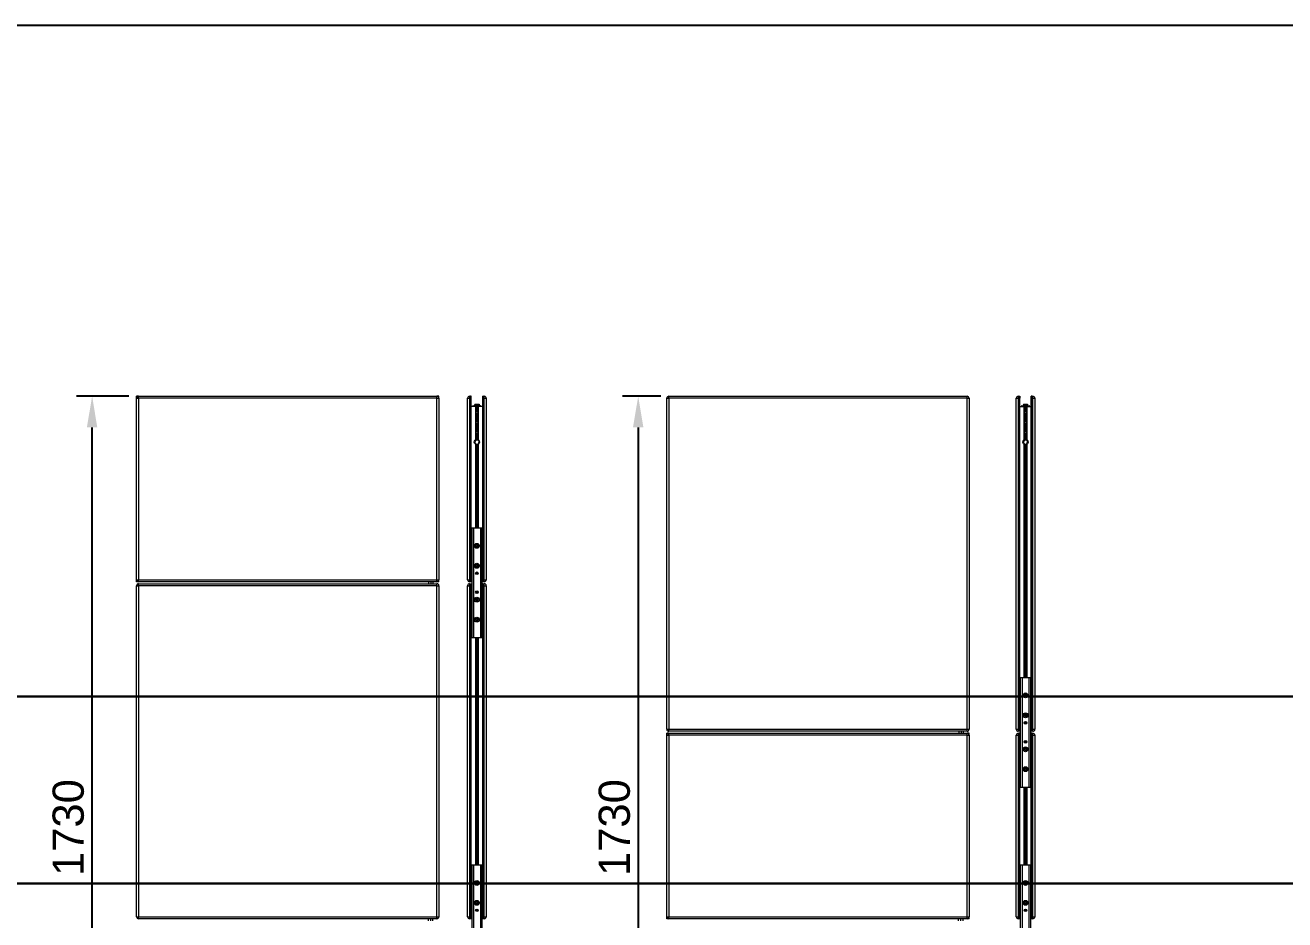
# Model space of a CAD drawing. Header units: inches. Extents: x 9936 to 27102, y -2774 to 11910.
# Drawn here: x 18814 to 21339, y 2551 to 4345 of the extents above; entities that cross this region are included whole.
import ezdxf

# ---------------------------------------------------------------- set-up
doc = ezdxf.new("R2010")
doc.units = ezdxf.units.IN
doc.header["$MEASUREMENT"] = 0
doc.linetypes.add('ACAD_ISO03W100', pattern=[30, 12, -18])
for name, color, linetype in [('COTA', 7, 'Continuous'), ('CUBIERTA', 152, 'Continuous'), ('planta', 8, 'Continuous'), ('RECTO', 20, 'Continuous')]:
    doc.layers.add(name, color=color, linetype=linetype)
doc.styles.get("Standard").update_dxf_attribs({"font": 'arial.ttf'})
doc.dimstyles.new('ISO-25', dxfattribs={"dimtxt": 2.5, "dimasz": 2.5, "dimexe": 1.25, "dimexo": 0.625, "dimtad": 1, "dimtxsty": 'Standard', "dimcen": 2.5, "dimadec": 0, "dimazin": 0, "dimtfac": 1, "dimtmove": 0, "dimatfit": 3, "dimfxl": 1, "dimarcsym": 0})

# ---------------------------------------------------------------- blocks, each defined once
blk = doc.blocks.new('*D11')
at = {"layer": 'COTA', "color": 0, "lineweight": -2, "transparency": 16777216}
for p, q in [((19021.7, 3600.9), (18916.9, 3600.9)), ((18948.2, 1933.4), (18948.2, 3538.4)), ((19126.7, 1870.9), (18916.9, 1870.9))]:
    blk.add_line(p, q, dxfattribs=at)
at = {"layer": 'COTA', "color": 0, "transparency": 16777216}
for points in [[(18937.7, 3538.4), (18958.6, 3538.4), (18948.2, 3600.9)], [(18937.7, 1933.4), (18958.6, 1933.4), (18948.2, 1870.9)]]:
    blk.add_solid(points, dxfattribs=at)
at = {"layer": 'Defpoints', "color": 0, "transparency": 16777216}
for p in [(18948.2, 3600.9), (19037.4, 3600.9), (19142.4, 1870.9)]:
    blk.add_point(p, dxfattribs=at)
at = {"layer": 'COTA', "color": 0, "transparency": 16777216, "insert": (18900.6, 2735.9), "char_height": 62.5, "attachment_point": 5, "rotation": 90}
blk.add_mtext('1730', dxfattribs=at)
blk = doc.blocks.new('*D12')
at = {"layer": 'COTA', "color": 0, "lineweight": -2, "transparency": 16777216}
for p, q in [((20088.5, 3600.9), (20011.6, 3600.9)), ((20042.9, 3538.4), (20042.9, 1933.4)), ((20189.5, 1870.9), (20011.6, 1870.9))]:
    blk.add_line(p, q, dxfattribs=at)
at = {"layer": 'COTA', "color": 0, "transparency": 16777216}
for points in [[(20032.4, 3538.4), (20053.3, 3538.4), (20042.9, 3600.9)], [(20032.4, 1933.4), (20053.3, 1933.4), (20042.9, 1870.9)]]:
    blk.add_solid(points, dxfattribs=at)
at = {"layer": 'Defpoints', "color": 0, "transparency": 16777216}
for p in [(20104.1, 3600.9), (20042.9, 1870.9), (20205.1, 1870.9)]:
    blk.add_point(p, dxfattribs=at)
at = {"layer": 'COTA', "color": 0, "transparency": 16777216, "insert": (19995.3, 2735.9), "char_height": 62.5, "attachment_point": 5, "rotation": 90}
blk.add_mtext('1730', dxfattribs=at)
blk = doc.blocks.new('02FFMA09')
at = {"color": 0, "linetype": 'ByBlock'}
for p, q in [((-4.358, 28.515), (-5.46, 28.012)), ((-3.226, 28.873), (-4.358, 28.515)), ((-2.526, 28.803), (-3.226, 28.873)), ((-1.594, 28.624), (-2.526, 28.803)), ((-0.598, 27.817), (-1.594, 28.624)), ((-5.46, 28.012), (-6.706, 27.303)), ((0.137, 26.804), (-0.598, 27.817)), ((-6.706, 27.303), (-8.006, 26.1)), ((0.578, 26.313), (0.137, 26.804)), ((-8.006, 26.1), (-8.348, 25.166)), ((0.507, 25.887), (-0.852, 26.182)), ((1.256, 25.183), (0.578, 26.313)), ((-8.348, 25.166), (-7.963, 24.238)), ((1.647, 23.614), (1.256, 25.183)), ((-7.963, 24.238), (-7.355, 23.888)), ((-7.355, 23.888), (-6.659, 24.023)), ((-6.659, 24.023), (-6.401, 22.961)), ((-6.622, 24.044), (-6.273, 24.047)), ((-6.273, 24.047), (-5.776, 23.789)), ((-5.915, 24.287), (-5.189, 24.628)), ((-5.62, 24.03), (-4.54, 24.371)), ((-5.189, 24.628), (-4.412, 24.801)), ((-4.54, 24.371), (-3.988, 24.242)), ((-4.412, 24.801), (-3.859, 24.718)), ((-3.859, 24.718), (-3.384, 24.499)), ((-3.384, 24.499), (-3.429, 24.114)), ((0.744, 24.291), (0.153, 24.646)), ((1.158, 23.581), (0.744, 24.291)), ((-6.172, 23.298), (-5.748, 23.298)), ((-5.915, 23.086), (-6.005, 23.17)), ((-5.748, 23.298), (-5.915, 23.086)), ((-5.776, 23.789), (-5.215, 22.687)), ((-2.099, 22.829), (-1.54, 23.086)), ((0.921, 23.227), (-0.202, 23.641)), ((1.774, 22.218), (1.647, 23.614)), ((-6.401, 22.961), (-6.62, 21.766)), ((-5.215, 22.687), (-4.222, 22.259)), ((-4.887, 23.002), (-4.2, 22.656)), ((-4.222, 22.259), (-3.203, 22.267)), ((-4.2, 22.656), (-3.211, 22.611)), ((-3.211, 22.611), (-2.099, 22.829)), ((-3.203, 22.267), (-2.854, 22.299)), ((-2.854, 22.299), (-2.733, 21.659)), ((-1.384, 22.104), (0.389, 22.281)), ((0.389, 22.281), (-0.616, 22.754)), ((1.276, 22.636), (0.685, 22.872)), ((1.781, 21.316), (1.774, 22.218)), ((-6.62, 21.766), (-5.863, 21.656)), ((-5.863, 21.656), (-5.58, 21.145)), ((-2.733, 21.659), (-2.145, 20.878)), ((-1.502, 21.513), (-0.852, 21.394)), ((-0.852, 21.394), (0.389, 21.513)), ((0.389, 21.513), (1.039, 21.749)), ((1.321, 20.643), (1.781, 21.316)), ((-5.58, 21.145), (-5.58, 21.087)), ((-5.58, 21.087), (-4.583, 20.015)), ((-2.145, 20.878), (-1.212, 20.769)), ((-1.212, 20.769), (-0.107, 20.778)), ((0.153, 20.389), (-0.675, 20.271)), ((-0.107, 20.778), (0.358, 20.898)), ((1.321, 20.643), (0.153, 20.389)), ((2.024, 20.067), (1.321, 20.643)), ((-4.583, 20.015), (-3.389, 20.024)), ((-3.389, 20.024), (-2.803, 19.476)), ((-1.68, 19.68), (-2.744, 18.971)), ((-0.675, 20.271), (-1.68, 19.68)), ((2.146, 19.311), (2.024, 20.067)), ((-2.803, 19.476), (-2.735, 18.167)), ((-1.834, 18.348), (-0.85, 19.055)), ((-0.85, 19.055), (0.225, 19.354)), ((0.225, 19.354), (1.363, 18.926)), ((1.363, 18.926), (2.944, 17.716)), ((3.086, 18.154), (2.146, 19.311)), ((-2.735, 18.167), (-3.129, 16.563)), ((-2.497, 17.557), (-1.834, 18.348)), ((3.768, 16.646), (3.086, 18.154)), ((-2.601, 16.043), (-2.032, 17.677)), ((2.944, 17.716), (2.956, 16.203)), ((-3.129, 16.563), (-4.218, 14.313)), ((-2.556, 14.006), (-2.601, 16.043)), ((2.375, 16.111), (1.476, 11.971)), ((2.956, 16.203), (3.61, 14.52)), ((4.067, 15.572), (3.768, 16.646)), ((4.026, 13.418), (4.067, 15.572)), ((-4.218, 14.313), (-5.193, 12.501)), ((3.61, 14.52), (3.301, 13.034)), ((-2.953, 12.635), (-2.556, 14.006)), ((3.724, 11.116), (4.026, 13.418)), ((-5.193, 12.501), (-5.475, 11.306)), ((-3.112, 10.655), (-2.953, 12.635)), ((3.301, 13.034), (2.64, 11.981)), ((-1.865, 11.218), (-1.785, 12.15)), ((1.476, 11.971), (1.004, 9.057)), ((2.64, 11.981), (2.004, 11.452)), ((-5.475, 11.306), (-5.497, 10.432)), ((-3.129, 9.141), (-3.112, 10.655)), ((-2.436, 9.729), (-1.865, 11.218)), ((2.575, 9.186), (3.724, 11.116)), ((-5.497, 10.432), (-5.256, 9.387)), ((-5.256, 9.387), (-5.508, 8.162)), ((-3.353, 8.005), (-3.216, 8.995)), ((-3.216, 8.995), (-2.436, 9.729)), ((1.004, 9.057), (0.41, 6.812)), ((1.803, 7.317), (2.575, 9.186)), ((-5.508, 8.162), (-6.028, 7.663)), ((-3.405, 7.218), (-3.353, 8.005)), ((-11.525, 7.184), (-12.771, 6.475)), ((-10.392, 7.484), (-11.525, 7.184)), ((-9.224, 6.969), (-10.392, 7.484)), ((-6.028, 7.663), (-8, 6.717)), ((-7.648, 6.428), (-6.054, 7.198)), ((-6.054, 7.198), (-4.948, 7.294)), ((-4.948, 7.294), (-4.311, 7.619)), ((-4.311, 7.619), (-3.643, 7.886)), ((-3.643, 7.886), (-3.405, 7.218)), ((1.185, 4.519), (1.803, 7.317)), ((-12.771, 6.475), (-17.54, 5.972)), ((-12.771, 6.475), (-11.96, 6.148)), ((-12.125, 5.782), (-11.636, 6.455)), ((-11.636, 6.455), (-10.913, 7.043)), ((-11.561, 6.436), (-11.195, 6.408)), ((-11.195, 6.727), (-10.824, 6.648)), ((-10.913, 7.043), (-9.249, 6.474)), ((-9.249, 6.474), (-8.477, 6.025)), ((-8, 6.717), (-9.224, 6.969)), ((-8.46, 6.014), (-7.648, 6.428)), ((-7.719, 6.357), (-7.139, 4.354)), ((0.41, 6.812), (-0.275, 5.176)), ((-18.502, 6.139), (-19.955, 5.837)), ((-19.955, 5.837), (-19.95, 5.255)), ((-17.54, 5.972), (-18.502, 6.139)), ((-17.858, 5.621), (-15.985, 4.326)), ((-11.977, 5.405), (-12.125, 5.782)), ((-10.106, 4.314), (-11.977, 5.405)), ((-11.853, 6.148), (-11.38, 6.093)), ((-8.455, 5.345), (-8.46, 6.014)), ((-8.446, 4.181), (-8.455, 5.345)), ((-19.95, 5.255), (-21.119, 2.161)), ((-19.278, 4.853), (-17.73, 0.47)), ((-1.23, 4.5), (-2.48, 4.228)), ((-0.275, 5.176), (-1.23, 4.5)), ((0.915, 1.839), (1.185, 4.519)), ((-15.985, 4.326), (-14.257, 2.942)), ((-9.26, 4.058), (-10.106, 4.314)), ((-9.26, 4.058), (-8.477, 4.252)), ((-8.588, 3.772), (-7.154, 2.823)), ((-7.078, 4.192), (-8.446, 4.181)), ((-5.595, 4.32), (-7.078, 4.192)), ((-4.022, 4.216), (-5.595, 4.32)), ((-2.48, 4.228), (-4.022, 4.216)), ((-14.257, 2.942), (-12.067, 2.057)), ((-7.154, 2.823), (-5.316, 2.168)), ((-21.119, 2.161), (-21.887, -0.144)), ((-12.067, 2.057), (-9.79, 1.144)), ((-5.316, 2.168), (-3.307, 2.039)), ((0.845, -0.403), (0.915, 1.839)), ((-9.79, 1.144), (-6, 0.3)), ((-4.087, 1.363), (-3.037, 1.022)), ((-3.037, 1.022), (-1.64, 1.033)), ((-1.64, 1.033), (-0.389, 1.101)), ((-0.389, 1.101), (0.253, 0.931)), ((-17.73, 0.47), (-16.313, -2.022)), ((-6, 0.3), (-3.493, -0.204)), ((-21.887, -0.144), (-23.261, -3.007)), ((-7.123, -1.193), (-4.39, -0.764)), ((-4.39, -0.764), (-2.035, -0.542)), ((-2.035, -0.542), (-0.955, -0.97)), ((-0.109, -1.225), (0.845, -0.403)), ((-18.697, -2.36), (-17.58, -1.009)), ((-10.232, -1.887), (-7.123, -1.193)), ((-0.955, -0.97), (-0.109, -1.225)), ((-19.157, -3.063), (-18.697, -2.36)), ((-18.697, -2.36), (-17.747, -4.71)), ((-16.313, -2.022), (-14.846, -3.582)), ((-13.767, -3.777), (-12.962, -2.607)), ((-12.962, -2.607), (-10.232, -1.887)), ((-23.261, -3.007), (-24.295, -4.762)), ((-22.042, -6.374), (-19.157, -3.063)), ((-14.846, -3.582), (-14.759, -3.581)), ((-13.792, -4.33), (-13.767, -3.777)), ((-13.57, -6.744), (-13.792, -4.33)), ((-24.295, -4.762), (-25.621, -6.402)), ((-17.747, -4.71), (-16.708, -7.351)), ((-25.621, -6.402), (-26.95, -7.693)), ((-23.337, -8.189), (-22.042, -6.374)), ((-13.261, -8.924), (-13.57, -6.744)), ((-26.95, -7.693), (-27.9, -9.039)), ((-16.708, -7.351), (-15.79, -9.352)), ((-23.418, -9.004), (-23.337, -8.189)), ((-28.36, -9.741), (-28.591, -9.976)), ((-27.9, -9.039), (-28.36, -9.741)), ((-23.17, -10.952), (-23.418, -9.004)), ((-15.79, -9.352), (-15.744, -15.172)), ((-12.508, -12.236), (-13.261, -8.924)), ((-29.898, -10.336), (-30.68, -10.749)), ((-28.591, -9.976), (-29.898, -10.336)), ((-30.68, -10.749), (-30.647, -11.273)), ((-30.647, -11.273), (-27.382, -12.033)), ((-27.382, -12.033), (-24.77, -10.994)), ((-24.812, -13.148), (-23.17, -10.952)), ((-24.77, -10.994), (-24.812, -13.119)), ((-12.069, -12.495), (-12.508, -12.236)), ((-24.812, -13.119), (-24.812, -13.148)), ((-11.531, -14.295), (-12.069, -12.495)), ((-13.897, -16.962), (-12.661, -14.973)), ((-12.661, -14.973), (-12.27, -16.571)), ((-12.27, -16.571), (-11.531, -14.295)), ((-15.744, -15.172), (-17.423, -16.379)), ((-17.423, -16.379), (-14.274, -17.111)), ((-14.274, -17.111), (-13.897, -16.962))]:
    blk.add_line(p, q, dxfattribs=at)

msp = doc.modelspace()

# ---------------------------------------------------------------- linework, layer by layer
msp.add_lwpolyline([(9936, 4344.958), (27102.135, 4344.958), (27102.135, 1620), (9936, 1620)], close=True)
at = {"layer": 'CUBIERTA', "linetype": 'ACAD_ISO03W100', "const_width": 5}
for points in [[(26987.703, 2998.915), (10284.178, 2998.915)], [(26987.703, 2623.915), (10284.178, 2623.915)]]:
    msp.add_lwpolyline(points, dxfattribs=at)
at = {"layer": 'RECTO', "linetype": 'Continuous', "lineweight": 0}
for p, q in [((19037.366, 3596.915), (19037.366, 3600.915)), ((19038.538, 3599.743), (19037.366, 3600.915)), ((19041.366, 3600.915), (19037.366, 3600.915)), ((19037.366, 3596.915), (19041.366, 3596.915)), ((19037.366, 3232.915), (19037.366, 3596.915)), ((19041.366, 3596.915), (19041.366, 3600.915)), ((19041.366, 3600.915), (19639.366, 3600.915)), ((19639.366, 3596.915), (19041.366, 3596.915)), ((19041.366, 3596.915), (19041.366, 3232.915)), ((19639.366, 3596.915), (19639.366, 3600.915)), ((19643.366, 3600.915), (19639.366, 3600.915)), ((19639.366, 3596.915), (19643.366, 3596.915)), ((19639.366, 3232.915), (19639.366, 3596.915)), ((19642.195, 3599.743), (19643.366, 3600.915)), ((19643.366, 3596.915), (19643.366, 3600.915)), ((19643.366, 3596.915), (19643.366, 3232.915)), ((19700.822, 3232.915), (19700.822, 3596.915)), ((19700.822, 3596.915), (19704.822, 3596.915)), ((19704.822, 3600.915), (19704.822, 3596.915)), ((19704.822, 3600.915), (19706.822, 3600.915)), ((19704.822, 3596.915), (19704.822, 3232.915)), ((19706.822, 3596.915), (19704.822, 3596.915)), ((19706.822, 3228.915), (19706.822, 3600.915)), ((19707.922, 3600.915), (19706.822, 3600.915)), ((19706.822, 3232.915), (19706.822, 3596.915)), ((19707.922, 3228.915), (19707.922, 3600.915)), ((19731.122, 3228.915), (19731.122, 3600.915)), ((19732.222, 3600.915), (19731.122, 3600.915)), ((19732.222, 3600.915), (19734.222, 3600.915)), ((19732.222, 3228.915), (19732.222, 3600.915)), ((19734.222, 3596.915), (19732.222, 3596.915)), ((19732.222, 3596.915), (19732.222, 3232.915)), ((19734.222, 3596.915), (19734.222, 3600.915)), ((19734.222, 3232.915), (19734.222, 3596.915)), ((19734.222, 3596.915), (19738.222, 3596.915)), ((19738.222, 3596.915), (19738.222, 3232.915)), ((20100.148, 2932.915), (20100.148, 3596.915)), ((20100.148, 3596.915), (20104.148, 3596.915)), ((20104.148, 3596.915), (20104.148, 3600.915)), ((20104.148, 3600.915), (20702.148, 3600.915)), ((20104.148, 3596.915), (20104.148, 2932.915)), ((20702.148, 3596.915), (20104.148, 3596.915)), ((20702.148, 3596.915), (20702.148, 3600.915)), ((20702.148, 2932.915), (20702.148, 3596.915)), ((20702.148, 3596.915), (20706.148, 3596.915)), ((20706.148, 3596.915), (20706.148, 2932.915)), ((20800.529, 2932.915), (20800.529, 3596.915)), ((20800.529, 3596.915), (20804.529, 3596.915)), ((20804.529, 3600.915), (20804.529, 3596.915)), ((20804.529, 3600.915), (20806.529, 3600.915)), ((20806.529, 3596.915), (20804.529, 3596.915)), ((20804.529, 3596.915), (20804.529, 2932.915)), ((20806.529, 3600.915), (20806.529, 3599.743)), ((20806.529, 3600.915), (20807.629, 3600.915)), ((20806.529, 3600.915), (20806.529, 3596.915)), ((20807.629, 3599.743), (20806.529, 3599.743)), ((20806.529, 3599.743), (20806.529, 3596.915)), ((20806.529, 3596.915), (20807.629, 3596.915)), ((20806.529, 2932.915), (20806.529, 3596.915)), ((20807.629, 3600.915), (20807.629, 3599.743)), ((20807.629, 3599.743), (20807.629, 3596.915)), ((20807.629, 2932.915), (20807.629, 3596.915)), ((20831.929, 3600.915), (20830.829, 3600.915)), ((20830.829, 3599.743), (20830.829, 3600.915)), ((20831.929, 3599.743), (20830.829, 3599.743)), ((20830.829, 3596.915), (20830.829, 3599.743)), ((20831.929, 3596.915), (20830.829, 3596.915)), ((20830.829, 2932.915), (20830.829, 3596.915)), ((20831.929, 3600.915), (20831.929, 3599.743)), ((20831.929, 3596.915), (20831.929, 3600.915)), ((20831.929, 3600.915), (20833.929, 3600.915)), ((20831.929, 3599.743), (20831.929, 3596.915)), ((20831.929, 2932.915), (20831.929, 3596.915)), ((20833.929, 3596.915), (20831.929, 3596.915)), ((20833.929, 3596.915), (20833.929, 3600.915)), ((20833.929, 3596.915), (20837.929, 3596.915)), ((20833.929, 2932.915), (20833.929, 3596.915)), ((20837.929, 3596.915), (20837.929, 2932.915)), ((19716.429, 3580.115), (19707.922, 3580.115)), ((19711.522, 3581.115), (19711.522, 3580.115)), ((19716.429, 3581.115), (19711.522, 3581.115)), ((19712.022, 3581.615), (19714.272, 3581.615)), ((19714.272, 3582.215), (19714.272, 3581.215)), ((19721.526, 3582.215), (19714.272, 3582.215)), ((19716.394, 3581.215), (19714.272, 3581.215)), ((19715.29, 3585.215), (19715.29, 3582.215)), ((19715.29, 3585.215), (19718.92, 3585.215)), ((19716.429, 3581.215), (19716.429, 3513.157)), ((19717.719, 3581.215), (19716.429, 3581.215)), ((19721.324, 3581.215), (19717.719, 3581.215)), ((19717.719, 3571.029), (19717.719, 3581.215)), ((19717.719, 3551.029), (19717.719, 3566.801)), ((19718.673, 3571.56), (19718.673, 3580.115)), ((19720.37, 3580.115), (19718.673, 3580.115)), ((19718.673, 3551.56), (19718.673, 3566.269)), ((19718.92, 3585.215), (19718.92, 3582.215)), ((19718.92, 3585.215), (19723.151, 3585.215)), ((19720.37, 3571.56), (19720.37, 3580.115)), ((19720.37, 3551.56), (19720.37, 3566.269)), ((19721.324, 3581.215), (19721.324, 3571.029)), ((19722.614, 3581.215), (19721.324, 3581.215)), ((19721.324, 3566.801), (19721.324, 3551.029)), ((19724.772, 3582.215), (19721.526, 3582.215)), ((19724.772, 3581.215), (19722.607, 3581.215)), ((19722.614, 3513.157), (19722.614, 3581.215)), ((19726.219, 3581.115), (19722.614, 3581.115)), ((19731.122, 3580.115), (19722.614, 3580.115)), ((19723.151, 3585.215), (19723.151, 3582.215)), ((19723.151, 3585.215), (19723.753, 3585.215)), ((19723.753, 3585.215), (19723.753, 3582.215)), ((19724.772, 3581.215), (19724.772, 3582.215)), ((19724.772, 3581.615), (19725.8, 3581.615)), ((19725.8, 3581.615), (19727.022, 3581.615)), ((19727.522, 3581.115), (19726.219, 3581.115)), ((19727.522, 3580.115), (19727.522, 3581.115)), ((20807.629, 3580.115), (20816.137, 3580.115)), ((20811.229, 3581.115), (20811.229, 3580.115)), ((20816.158, 3581.115), (20811.229, 3581.115)), ((20811.729, 3581.615), (20813.979, 3581.615)), ((20813.979, 3582.215), (20813.979, 3581.215)), ((20821.234, 3582.215), (20813.979, 3582.215)), ((20816.101, 3581.215), (20813.979, 3581.215)), ((20814.998, 3585.215), (20814.998, 3582.215)), ((20814.998, 3585.215), (20818.627, 3585.215)), ((20816.137, 3581.215), (20817.426, 3581.215)), ((20816.137, 3581.215), (20816.137, 3513.157)), ((20817.426, 3571.029), (20817.426, 3581.215)), ((20821.032, 3581.215), (20817.426, 3581.215)), ((20817.426, 3551.029), (20817.426, 3566.801)), ((20818.381, 3580.115), (20820.078, 3580.115)), ((20818.381, 3571.56), (20818.381, 3580.115)), ((20818.381, 3551.56), (20818.381, 3566.269)), ((20818.627, 3585.215), (20818.627, 3582.215)), ((20818.627, 3585.215), (20822.859, 3585.215)), ((20820.078, 3571.56), (20820.078, 3580.115)), ((20820.078, 3551.56), (20820.078, 3566.269)), ((20821.032, 3581.215), (20822.321, 3581.215)), ((20821.032, 3581.215), (20821.032, 3571.029)), ((20821.032, 3566.801), (20821.032, 3551.029)), ((20824.479, 3582.215), (20821.234, 3582.215)), ((20825.926, 3581.115), (20822.3, 3581.115)), ((20824.479, 3581.215), (20822.315, 3581.215)), ((20822.321, 3513.157), (20822.321, 3581.215)), ((20822.321, 3580.115), (20830.829, 3580.115)), ((20822.859, 3585.215), (20822.859, 3582.215)), ((20822.859, 3585.215), (20823.461, 3585.215)), ((20823.461, 3585.215), (20823.461, 3582.215)), ((20824.479, 3581.215), (20824.479, 3582.215)), ((20824.479, 3581.615), (20825.508, 3581.615)), ((20825.508, 3581.615), (20826.729, 3581.615)), ((20827.229, 3581.115), (20825.926, 3581.115)), ((20827.229, 3580.115), (20827.229, 3581.115)), ((19717.719, 3531.029), (19717.719, 3546.801)), ((19718.673, 3531.56), (19718.673, 3546.269)), ((19720.37, 3531.56), (19720.37, 3546.269)), ((19721.324, 3546.801), (19721.324, 3531.029)), ((20817.426, 3531.029), (20817.426, 3546.801)), ((20818.381, 3531.56), (20818.381, 3546.269)), ((20820.078, 3531.56), (20820.078, 3546.269)), ((20821.032, 3546.801), (20821.032, 3531.029)), ((19715.892, 3511.705), (19715.29, 3507.167)), ((19720.123, 3513.454), (19715.892, 3511.705)), ((19717.719, 3513.846), (19717.719, 3526.801)), ((19718.673, 3514.096), (19718.673, 3526.269)), ((19723.753, 3510.663), (19720.123, 3513.454)), ((19720.37, 3514.096), (19720.37, 3526.269)), ((19721.324, 3526.801), (19721.324, 3513.846)), ((19723.151, 3506.124), (19723.753, 3510.663)), ((20815.599, 3511.705), (20814.998, 3507.167)), ((20819.831, 3513.454), (20815.599, 3511.705)), ((20817.426, 3513.846), (20817.426, 3526.801)), ((20818.381, 3514.096), (20818.381, 3526.269)), ((20823.461, 3510.663), (20819.831, 3513.454)), ((20820.078, 3514.096), (20820.078, 3526.269)), ((20821.032, 3526.801), (20821.032, 3513.846)), ((20822.859, 3506.124), (20823.461, 3510.663)), ((19715.29, 3507.167), (19718.92, 3504.376)), ((19716.372, 3500.915), (19716.372, 3336.915)), ((19717.182, 3500.915), (19716.372, 3500.915)), ((19716.429, 3504.672), (19716.429, 3500.915)), ((19718.272, 3500.915), (19717.182, 3500.915)), ((19717.182, 3336.915), (19717.182, 3500.915)), ((19717.719, 3500.915), (19717.719, 3503.984)), ((19718.272, 3336.915), (19718.272, 3500.915)), ((19718.673, 3336.915), (19718.673, 3503.734)), ((19718.92, 3504.376), (19723.151, 3506.124)), ((19720.37, 3336.915), (19720.37, 3503.734)), ((19720.772, 3500.915), (19720.772, 3336.915)), ((19721.861, 3500.915), (19720.772, 3500.915)), ((19721.324, 3503.984), (19721.324, 3500.915)), ((19722.672, 3500.915), (19721.861, 3500.915)), ((19721.861, 3336.915), (19721.861, 3500.915)), ((19722.614, 3500.915), (19722.614, 3504.672)), ((19722.672, 3336.915), (19722.672, 3500.915)), ((20814.998, 3507.167), (20818.627, 3504.376)), ((20816.079, 3500.915), (20816.079, 3036.915)), ((20816.89, 3500.915), (20816.079, 3500.915)), ((20816.137, 3504.672), (20816.137, 3500.915)), ((20817.979, 3500.915), (20816.89, 3500.915)), ((20816.89, 3036.915), (20816.89, 3500.915)), ((20817.426, 3500.915), (20817.426, 3503.984)), ((20817.979, 3036.915), (20817.979, 3500.915)), ((20818.381, 3036.915), (20818.381, 3503.734)), ((20818.627, 3504.376), (20822.859, 3506.124)), ((20820.078, 3036.915), (20820.078, 3503.734)), ((20820.479, 3500.915), (20820.479, 3036.915)), ((20821.568, 3500.915), (20820.479, 3500.915)), ((20821.032, 3503.984), (20821.032, 3500.915)), ((20822.379, 3500.915), (20821.568, 3500.915)), ((20821.568, 3036.915), (20821.568, 3500.915)), ((20822.321, 3500.915), (20822.321, 3504.672)), ((20822.379, 3036.915), (20822.379, 3500.915)), ((19709.022, 3336.915), (19709.022, 3116.915)), ((19709.022, 3336.915), (19712.568, 3336.915)), ((19712.568, 3336.915), (19712.568, 3116.915)), ((19712.568, 3336.915), (19726.475, 3336.915)), ((19726.475, 3336.915), (19726.475, 3116.915)), ((19726.475, 3336.915), (19730.021, 3336.915)), ((19730.021, 3116.915), (19730.021, 3336.915)), ((19718.922, 3301.515), (19717.522, 3301.515)), ((19717.522, 3301.515), (19717.522, 3300.315)), ((19718.922, 3300.315), (19717.522, 3300.315)), ((19718.922, 3302.915), (19718.922, 3301.515)), ((19720.122, 3302.915), (19718.922, 3302.915)), ((19718.922, 3300.315), (19718.922, 3298.915)), ((19720.122, 3298.915), (19718.922, 3298.915)), ((19720.122, 3302.915), (19720.122, 3301.515)), ((19721.522, 3301.515), (19720.122, 3301.515)), ((19720.122, 3300.315), (19720.122, 3298.915)), ((19721.522, 3300.315), (19720.122, 3300.315)), ((19721.522, 3301.515), (19721.522, 3300.315)), ((19718.922, 3261.515), (19717.522, 3261.515)), ((19717.522, 3261.515), (19717.522, 3260.315)), ((19718.922, 3260.315), (19717.522, 3260.315)), ((19718.922, 3262.915), (19718.922, 3261.515)), ((19720.122, 3262.915), (19718.922, 3262.915)), ((19718.922, 3260.315), (19718.922, 3258.915)), ((19720.122, 3258.915), (19718.922, 3258.915)), ((19720.122, 3262.915), (19720.122, 3261.515)), ((19721.522, 3261.515), (19720.122, 3261.515)), ((19721.522, 3260.315), (19720.122, 3260.315)), ((19720.122, 3260.315), (19720.122, 3258.915)), ((19721.522, 3261.515), (19721.522, 3260.315)), ((19037.366, 3232.915), (19041.366, 3232.915)), ((19037.366, 3228.915), (19037.366, 3232.915)), ((19041.366, 3228.915), (19041.366, 3232.915)), ((19041.366, 3232.915), (19639.366, 3232.915)), ((19639.366, 3232.915), (19643.366, 3232.915)), ((19639.366, 3228.915), (19639.366, 3232.915)), ((19643.366, 3228.915), (19643.366, 3232.915)), ((19700.822, 3232.915), (19704.822, 3232.915)), ((19704.822, 3232.915), (19706.822, 3232.915)), ((19704.822, 3232.915), (19704.822, 3228.915)), ((19707.922, 3249.715), (19709.022, 3249.715)), ((19717.543, 3244.615), (19717.325, 3244.615)), ((19717.543, 3247.615), (19721.393, 3247.615)), ((19717.543, 3244.615), (19717.543, 3247.528)), ((19721.718, 3244.615), (19717.543, 3244.615)), ((19730.021, 3249.715), (19731.122, 3249.715)), ((19732.222, 3232.915), (19734.222, 3232.915)), ((19734.222, 3232.915), (19738.222, 3232.915)), ((19734.222, 3228.915), (19734.222, 3232.915)), ((19037.366, 3228.915), (19038.538, 3230.086)), ((19041.366, 3228.915), (19037.366, 3228.915)), ((19037.366, 3220.915), (19041.366, 3220.915)), ((19037.366, 2556.915), (19037.366, 3220.915)), ((19639.366, 3228.915), (19041.366, 3228.915)), ((19041.366, 3220.915), (19041.366, 3224.915)), ((19041.366, 3224.915), (19639.366, 3224.915)), ((19041.366, 3220.915), (19041.366, 2556.915)), ((19639.366, 3220.915), (19041.366, 3220.915)), ((19622.566, 3228.915), (19622.566, 3224.915)), ((19627.2, 3228.915), (19627.2, 3224.915)), ((19631.363, 3228.915), (19631.363, 3224.915)), ((19643.366, 3228.915), (19639.366, 3228.915)), ((19639.366, 3220.915), (19639.366, 3224.915)), ((19639.366, 3220.915), (19643.366, 3220.915)), ((19639.366, 2556.915), (19639.366, 3220.915)), ((19643.366, 3228.915), (19642.195, 3230.086)), ((19643.366, 3220.915), (19643.366, 2556.915)), ((19700.822, 3220.915), (19704.822, 3220.915)), ((19700.822, 2556.915), (19700.822, 3220.915)), ((19706.822, 3228.915), (19704.822, 3228.915)), ((19704.822, 3224.915), (19704.822, 3220.915)), ((19704.822, 3224.915), (19706.822, 3224.915)), ((19704.822, 3220.915), (19704.822, 2556.915)), ((19706.822, 3220.915), (19704.822, 3220.915)), ((19707.922, 3228.915), (19706.822, 3228.915)), ((19706.822, 3224.915), (19706.822, 3223.743)), ((19706.822, 3224.915), (19707.922, 3224.915)), ((19706.822, 3224.915), (19706.822, 3220.915)), ((19707.922, 3223.743), (19706.822, 3223.743)), ((19706.822, 3223.743), (19706.822, 3220.915)), ((19706.822, 3220.915), (19707.922, 3220.915)), ((19706.822, 2556.915), (19706.822, 3220.915)), ((19707.922, 3224.915), (19707.922, 3223.743)), ((19707.922, 3223.743), (19707.922, 3220.915)), ((19707.922, 2556.915), (19707.922, 3220.915)), ((19717.325, 3209.215), (19718.92, 3209.215)), ((19718.92, 3209.215), (19718.92, 3206.215)), ((19718.92, 3209.215), (19721.718, 3209.215)), ((19732.222, 3228.915), (19731.122, 3228.915)), ((19731.122, 3223.743), (19731.122, 3224.915)), ((19732.222, 3224.915), (19731.122, 3224.915)), ((19732.222, 3223.743), (19731.122, 3223.743)), ((19731.122, 3220.915), (19731.122, 3223.743)), ((19732.222, 3220.915), (19731.122, 3220.915)), ((19731.122, 2556.915), (19731.122, 3220.915)), ((19734.222, 3228.915), (19732.222, 3228.915)), ((19732.222, 3224.915), (19732.222, 3223.743)), ((19732.222, 3224.915), (19734.222, 3224.915)), ((19732.222, 3220.915), (19732.222, 3224.915)), ((19732.222, 3223.743), (19732.222, 3220.915)), ((19732.222, 2556.915), (19732.222, 3220.915)), ((19734.222, 3220.915), (19732.222, 3220.915)), ((19734.222, 3220.915), (19734.222, 3224.915)), ((19734.222, 3220.915), (19738.222, 3220.915)), ((19734.222, 2556.915), (19734.222, 3220.915)), ((19738.222, 3220.915), (19738.222, 2556.915)), ((19707.922, 3204.115), (19709.022, 3204.115)), ((19718.922, 3193.515), (19717.522, 3193.515)), ((19717.522, 3193.515), (19717.522, 3192.315)), ((19718.922, 3192.315), (19717.522, 3192.315)), ((19721.379, 3206.215), (19717.665, 3206.215)), ((19720.122, 3194.915), (19718.922, 3194.915)), ((19718.922, 3194.915), (19718.922, 3193.515)), ((19718.922, 3192.315), (19718.922, 3190.915)), ((19720.122, 3190.915), (19718.922, 3190.915)), ((19720.122, 3194.915), (19720.122, 3193.515)), ((19721.522, 3193.515), (19720.122, 3193.515)), ((19721.522, 3192.315), (19720.122, 3192.315)), ((19720.122, 3192.315), (19720.122, 3190.915)), ((19721.522, 3193.515), (19721.522, 3192.315)), ((19730.021, 3204.115), (19731.122, 3204.115)), ((19718.922, 3153.515), (19717.522, 3153.515)), ((19717.522, 3153.515), (19717.522, 3152.315)), ((19718.922, 3152.315), (19717.522, 3152.315)), ((19720.122, 3154.915), (19718.922, 3154.915)), ((19718.922, 3154.915), (19718.922, 3153.515)), ((19718.922, 3152.315), (19718.922, 3150.915)), ((19720.122, 3150.915), (19718.922, 3150.915)), ((19720.122, 3154.915), (19720.122, 3153.515)), ((19721.522, 3153.515), (19720.122, 3153.515)), ((19720.122, 3152.315), (19720.122, 3150.915)), ((19721.522, 3152.315), (19720.122, 3152.315)), ((19721.522, 3153.515), (19721.522, 3152.315)), ((19709.022, 3116.915), (19712.568, 3116.915)), ((19712.568, 3116.915), (19726.475, 3116.915)), ((19716.372, 3116.915), (19716.372, 2660.915)), ((19717.182, 2660.915), (19717.182, 3116.915)), ((19718.272, 2660.915), (19718.272, 3116.915)), ((19718.673, 2660.915), (19718.673, 3116.915)), ((19720.37, 2660.915), (19720.37, 3116.915)), ((19720.772, 3116.915), (19720.772, 2660.915)), ((19721.861, 2660.915), (19721.861, 3116.915)), ((19722.672, 2660.915), (19722.672, 3116.915)), ((19726.475, 3116.915), (19730.021, 3116.915)), ((20808.729, 3036.915), (20808.729, 2816.915)), ((20808.729, 3036.915), (20812.276, 3036.915)), ((20812.276, 3036.915), (20812.276, 2816.915)), ((20812.276, 3036.915), (20826.182, 3036.915)), ((20826.182, 3036.915), (20826.182, 2816.915)), ((20826.182, 3036.915), (20829.729, 3036.915)), ((20829.729, 2816.915), (20829.729, 3036.915)), ((20818.629, 3001.515), (20817.229, 3001.515)), ((20817.229, 3001.515), (20817.229, 3000.315)), ((20818.629, 3000.315), (20817.229, 3000.315)), ((20819.829, 3002.915), (20818.629, 3002.915)), ((20818.629, 3002.915), (20818.629, 3001.515)), ((20818.629, 3000.315), (20818.629, 2998.915)), ((20819.829, 2998.915), (20818.629, 2998.915)), ((20819.829, 3002.915), (20819.829, 3001.515)), ((20821.229, 3001.515), (20819.829, 3001.515)), ((20821.229, 3000.315), (20819.829, 3000.315)), ((20819.829, 3000.315), (20819.829, 2998.915)), ((20821.229, 3001.515), (20821.229, 3000.315)), ((20817.229, 2961.515), (20817.229, 2960.315)), ((20818.629, 2961.515), (20817.229, 2961.515)), ((20818.629, 2960.315), (20817.229, 2960.315)), ((20818.629, 2962.915), (20818.629, 2961.515)), ((20819.829, 2962.915), (20818.629, 2962.915)), ((20818.629, 2960.315), (20818.629, 2958.915)), ((20819.829, 2958.915), (20818.629, 2958.915)), ((20819.829, 2962.915), (20819.829, 2961.515)), ((20821.229, 2961.515), (20819.829, 2961.515)), ((20821.229, 2960.315), (20819.829, 2960.315)), ((20819.829, 2960.315), (20819.829, 2958.915)), ((20821.229, 2961.515), (20821.229, 2960.315)), ((20100.148, 2932.915), (20104.148, 2932.915)), ((20104.148, 2928.915), (20104.148, 2932.915)), ((20104.148, 2932.915), (20702.148, 2932.915)), ((20702.148, 2932.915), (20706.148, 2932.915)), ((20702.148, 2928.915), (20702.148, 2932.915)), ((20800.529, 2932.915), (20804.529, 2932.915)), ((20804.529, 2932.915), (20804.529, 2928.915)), ((20804.529, 2932.915), (20806.529, 2932.915)), ((20807.629, 2932.915), (20806.529, 2932.915)), ((20806.529, 2932.915), (20806.529, 2930.086)), ((20806.529, 2932.915), (20806.529, 2928.915)), ((20806.529, 2930.086), (20807.629, 2930.086)), ((20806.529, 2930.086), (20806.529, 2928.915)), ((20808.729, 2949.715), (20807.629, 2949.715)), ((20807.629, 2932.915), (20807.629, 2930.086)), ((20807.629, 2930.086), (20807.629, 2928.915)), ((20817.25, 2944.615), (20817.032, 2944.615)), ((20817.25, 2944.615), (20817.25, 2947.528)), ((20821.426, 2944.615), (20817.25, 2944.615)), ((20817.345, 2947.615), (20821.101, 2947.615)), ((20830.829, 2949.715), (20829.729, 2949.715)), ((20831.929, 2932.915), (20830.829, 2932.915)), ((20830.829, 2930.086), (20830.829, 2932.915)), ((20830.829, 2930.086), (20831.929, 2930.086)), ((20830.829, 2928.915), (20830.829, 2930.086)), ((20831.929, 2932.915), (20831.929, 2930.086)), ((20831.929, 2932.915), (20833.929, 2932.915)), ((20831.929, 2928.915), (20831.929, 2932.915)), ((20831.929, 2930.086), (20831.929, 2928.915)), ((20833.929, 2932.915), (20837.929, 2932.915)), ((20833.929, 2928.915), (20833.929, 2932.915)), ((20101.32, 2923.743), (20100.148, 2924.915)), ((20100.148, 2920.915), (20100.148, 2924.915)), ((20104.148, 2924.915), (20100.148, 2924.915)), ((20100.148, 2920.915), (20104.148, 2920.915)), ((20100.148, 2556.915), (20100.148, 2920.915)), ((20702.148, 2928.915), (20104.148, 2928.915)), ((20104.148, 2920.915), (20104.148, 2924.915)), ((20104.148, 2924.915), (20702.148, 2924.915)), ((20104.148, 2920.915), (20104.148, 2556.915)), ((20702.148, 2920.915), (20104.148, 2920.915)), ((20685.348, 2928.915), (20685.348, 2924.915)), ((20689.982, 2928.915), (20689.982, 2924.915)), ((20694.144, 2928.915), (20694.144, 2924.915)), ((20702.148, 2920.915), (20702.148, 2924.915)), ((20706.148, 2924.915), (20702.148, 2924.915)), ((20702.148, 2556.915), (20702.148, 2920.915)), ((20702.148, 2920.915), (20706.148, 2920.915)), ((20704.976, 2923.743), (20706.148, 2924.915)), ((20706.148, 2920.915), (20706.148, 2924.915)), ((20706.148, 2920.915), (20706.148, 2556.915)), ((20800.529, 2556.915), (20800.529, 2920.915)), ((20800.529, 2920.915), (20804.529, 2920.915)), ((20806.529, 2928.915), (20804.529, 2928.915)), ((20804.529, 2924.915), (20804.529, 2920.915)), ((20804.529, 2924.915), (20806.529, 2924.915)), ((20804.529, 2920.915), (20804.529, 2556.915)), ((20806.529, 2920.915), (20804.529, 2920.915)), ((20807.629, 2928.915), (20806.529, 2928.915)), ((20806.529, 2552.915), (20806.529, 2924.915)), ((20807.629, 2924.915), (20806.529, 2924.915)), ((20806.529, 2556.915), (20806.529, 2920.915)), ((20807.629, 2552.915), (20807.629, 2924.915)), ((20808.729, 2904.115), (20807.629, 2904.115)), ((20817.032, 2909.215), (20818.627, 2909.215)), ((20821.087, 2906.215), (20817.372, 2906.215)), ((20818.627, 2909.215), (20818.627, 2906.215)), ((20818.627, 2909.215), (20821.426, 2909.215)), ((20830.829, 2904.115), (20829.729, 2904.115)), ((20831.929, 2928.915), (20830.829, 2928.915)), ((20831.929, 2924.915), (20830.829, 2924.915)), ((20830.829, 2552.915), (20830.829, 2924.915)), ((20833.929, 2928.915), (20831.929, 2928.915)), ((20831.929, 2924.915), (20833.929, 2924.915)), ((20831.929, 2552.915), (20831.929, 2924.915)), ((20831.929, 2920.915), (20831.929, 2556.915)), ((20833.929, 2920.915), (20831.929, 2920.915)), ((20833.929, 2920.915), (20833.929, 2924.915)), ((20833.929, 2556.915), (20833.929, 2920.915)), ((20833.929, 2920.915), (20837.929, 2920.915)), ((20837.929, 2920.915), (20837.929, 2556.915)), ((20818.629, 2893.515), (20817.229, 2893.515)), ((20817.229, 2893.515), (20817.229, 2892.315)), ((20818.629, 2892.315), (20817.229, 2892.315)), ((20819.829, 2894.915), (20818.629, 2894.915)), ((20818.629, 2894.915), (20818.629, 2893.515)), ((20818.629, 2892.315), (20818.629, 2890.915)), ((20819.829, 2890.915), (20818.629, 2890.915)), ((20819.829, 2894.915), (20819.829, 2893.515)), ((20821.229, 2893.515), (20819.829, 2893.515)), ((20821.229, 2892.315), (20819.829, 2892.315)), ((20819.829, 2892.315), (20819.829, 2890.915)), ((20821.229, 2893.515), (20821.229, 2892.315)), ((20818.629, 2853.515), (20817.229, 2853.515)), ((20817.229, 2853.515), (20817.229, 2852.315)), ((20819.829, 2854.915), (20818.629, 2854.915)), ((20818.629, 2854.915), (20818.629, 2853.515)), ((20819.829, 2854.915), (20819.829, 2853.515)), ((20821.229, 2853.515), (20819.829, 2853.515)), ((20821.229, 2853.515), (20821.229, 2852.315)), ((20818.629, 2852.315), (20817.229, 2852.315)), ((20818.629, 2852.315), (20818.629, 2850.915)), ((20819.829, 2850.915), (20818.629, 2850.915)), ((20819.829, 2852.315), (20819.829, 2850.915)), ((20821.229, 2852.315), (20819.829, 2852.315)), ((20808.729, 2816.915), (20812.276, 2816.915)), ((20812.276, 2816.915), (20826.182, 2816.915)), ((20816.079, 2816.915), (20816.079, 2660.915)), ((20816.89, 2660.915), (20816.89, 2816.915)), ((20817.979, 2660.915), (20817.979, 2816.915)), ((20818.381, 2660.915), (20818.381, 2816.915)), ((20820.078, 2660.915), (20820.078, 2816.915)), ((20820.479, 2816.915), (20820.479, 2660.915)), ((20821.568, 2660.915), (20821.568, 2816.915)), ((20822.379, 2660.915), (20822.379, 2816.915)), ((20826.182, 2816.915), (20829.729, 2816.915)), ((19709.022, 2660.915), (19709.022, 2440.915)), ((19709.022, 2660.915), (19712.568, 2660.915)), ((19712.568, 2660.915), (19712.568, 2440.915)), ((19712.568, 2660.915), (19726.475, 2660.915)), ((19726.475, 2660.915), (19726.475, 2440.915)), ((19726.475, 2660.915), (19730.021, 2660.915)), ((19730.021, 2440.915), (19730.021, 2660.915)), ((20808.729, 2660.915), (20808.729, 2440.915)), ((20808.729, 2660.915), (20812.276, 2660.915)), ((20812.276, 2660.915), (20812.276, 2440.915)), ((20812.276, 2660.915), (20826.182, 2660.915)), ((20826.182, 2660.915), (20826.182, 2440.915)), ((20826.182, 2660.915), (20829.729, 2660.915)), ((20829.729, 2440.915), (20829.729, 2660.915)), ((19718.922, 2626.915), (19718.922, 2625.515)), ((19720.122, 2626.915), (19718.922, 2626.915)), ((19720.122, 2626.915), (19720.122, 2625.515)), ((20818.629, 2626.915), (20818.629, 2625.515)), ((20819.829, 2626.915), (20818.629, 2626.915)), ((20819.829, 2626.915), (20819.829, 2625.515)), ((19717.522, 2625.515), (19717.522, 2624.315)), ((19718.922, 2625.515), (19717.522, 2625.515)), ((19718.922, 2624.315), (19717.522, 2624.315)), ((19718.922, 2624.315), (19718.922, 2622.915)), ((19720.122, 2622.915), (19718.922, 2622.915)), ((19721.522, 2625.515), (19720.122, 2625.515)), ((19720.122, 2624.315), (19720.122, 2622.915)), ((19721.522, 2624.315), (19720.122, 2624.315)), ((19721.522, 2625.515), (19721.522, 2624.315)), ((20818.629, 2625.515), (20817.229, 2625.515)), ((20817.229, 2625.515), (20817.229, 2624.315)), ((20818.629, 2624.315), (20817.229, 2624.315)), ((20818.629, 2624.315), (20818.629, 2622.915)), ((20819.829, 2622.915), (20818.629, 2622.915)), ((20821.229, 2625.515), (20819.829, 2625.515)), ((20819.829, 2624.315), (20819.829, 2622.915)), ((20821.229, 2624.315), (20819.829, 2624.315)), ((20821.229, 2625.515), (20821.229, 2624.315)), ((19717.522, 2585.515), (19717.522, 2584.315)), ((19718.922, 2585.515), (19717.522, 2585.515)), ((19718.922, 2584.315), (19717.522, 2584.315)), ((19720.122, 2586.915), (19718.922, 2586.915)), ((19718.922, 2586.915), (19718.922, 2585.515)), ((19718.922, 2584.315), (19718.922, 2582.915)), ((19720.122, 2582.915), (19718.922, 2582.915)), ((19720.122, 2586.915), (19720.122, 2585.515)), ((19721.522, 2585.515), (19720.122, 2585.515)), ((19720.122, 2584.315), (19720.122, 2582.915)), ((19721.522, 2584.315), (19720.122, 2584.315)), ((19721.522, 2585.515), (19721.522, 2584.315)), ((20817.229, 2585.515), (20817.229, 2584.315)), ((20818.629, 2585.515), (20817.229, 2585.515)), ((20818.629, 2584.315), (20817.229, 2584.315)), ((20818.629, 2586.915), (20818.629, 2585.515)), ((20819.829, 2586.915), (20818.629, 2586.915)), ((20818.629, 2584.315), (20818.629, 2582.915)), ((20819.829, 2582.915), (20818.629, 2582.915)), ((20819.829, 2586.915), (20819.829, 2585.515)), ((20821.229, 2585.515), (20819.829, 2585.515)), ((20819.829, 2584.315), (20819.829, 2582.915)), ((20821.229, 2584.315), (20819.829, 2584.315)), ((20821.229, 2585.515), (20821.229, 2584.315)), ((19037.366, 2556.915), (19041.366, 2556.915)), ((19041.366, 2552.915), (19041.366, 2556.915)), ((19041.366, 2556.915), (19639.366, 2556.915)), ((19639.366, 2552.915), (19041.366, 2552.915)), ((19621.77, 2552.915), (19621.77, 2548.915)), ((19626.404, 2552.915), (19626.404, 2548.915)), ((19630.566, 2552.915), (19630.566, 2548.915)), ((19639.366, 2552.915), (19639.366, 2556.915)), ((19639.366, 2556.915), (19643.366, 2556.915)), ((19700.822, 2556.915), (19704.822, 2556.915)), ((19704.822, 2556.915), (19706.822, 2556.915)), ((19704.822, 2556.915), (19704.822, 2552.915)), ((19706.822, 2552.915), (19704.822, 2552.915)), ((19707.922, 2556.915), (19706.822, 2556.915)), ((19706.822, 2556.915), (19706.822, 2554.086)), ((19706.822, 2556.915), (19706.822, 2552.915)), ((19706.822, 2554.086), (19707.922, 2554.086)), ((19706.822, 2554.086), (19706.822, 2552.915)), ((19707.922, 2552.915), (19706.822, 2552.915)), ((19709.022, 2573.715), (19707.922, 2573.715)), ((19707.922, 2556.915), (19707.922, 2554.086)), ((19707.922, 2554.086), (19707.922, 2552.915)), ((19717.543, 2568.615), (19717.325, 2568.615)), ((19717.543, 2568.615), (19717.543, 2571.528)), ((19721.718, 2568.615), (19717.543, 2568.615)), ((19717.638, 2571.615), (19721.393, 2571.615)), ((19731.122, 2573.715), (19730.021, 2573.715)), ((19732.222, 2556.915), (19731.122, 2556.915)), ((19731.122, 2554.086), (19731.122, 2556.915)), ((19731.122, 2554.086), (19732.222, 2554.086)), ((19731.122, 2552.915), (19731.122, 2554.086)), ((19732.222, 2552.915), (19731.122, 2552.915)), ((19732.222, 2556.915), (19732.222, 2554.086)), ((19732.222, 2556.915), (19734.222, 2556.915)), ((19732.222, 2552.915), (19732.222, 2556.915)), ((19732.222, 2554.086), (19732.222, 2552.915)), ((19734.222, 2552.915), (19732.222, 2552.915)), ((19734.222, 2556.915), (19738.222, 2556.915)), ((19734.222, 2552.915), (19734.222, 2556.915)), ((20100.148, 2556.915), (20104.148, 2556.915)), ((20100.148, 2552.915), (20100.148, 2556.915)), ((20100.148, 2552.915), (20101.32, 2554.086)), ((20104.148, 2552.915), (20100.148, 2552.915)), ((20104.148, 2552.915), (20104.148, 2556.915)), ((20104.148, 2556.915), (20702.148, 2556.915)), ((20702.148, 2552.915), (20104.148, 2552.915)), ((20684.552, 2552.915), (20684.552, 2548.915)), ((20689.185, 2552.915), (20689.185, 2548.915)), ((20693.348, 2552.915), (20693.348, 2548.915)), ((20702.148, 2552.915), (20702.148, 2556.915)), ((20702.148, 2556.915), (20706.148, 2556.915)), ((20706.148, 2552.915), (20702.148, 2552.915)), ((20706.148, 2552.915), (20704.976, 2554.086)), ((20706.148, 2552.915), (20706.148, 2556.915)), ((20800.529, 2556.915), (20804.529, 2556.915)), ((20804.529, 2556.915), (20806.529, 2556.915)), ((20804.529, 2556.915), (20804.529, 2552.915)), ((20806.529, 2552.915), (20804.529, 2552.915)), ((20807.629, 2552.915), (20806.529, 2552.915)), ((20807.629, 2573.715), (20808.729, 2573.715)), ((20817.25, 2568.615), (20817.032, 2568.615)), ((20817.25, 2568.615), (20817.25, 2571.528)), ((20821.426, 2568.615), (20817.25, 2568.615)), ((20817.345, 2571.615), (20821.101, 2571.615)), ((20829.729, 2573.715), (20830.829, 2573.715)), ((20831.929, 2552.915), (20830.829, 2552.915)), ((20831.929, 2556.915), (20833.929, 2556.915)), ((20833.929, 2552.915), (20831.929, 2552.915)), ((20833.929, 2556.915), (20837.929, 2556.915)), ((20833.929, 2552.915), (20833.929, 2556.915))]:
    msp.add_line(p, q, dxfattribs=at)
for centre, radius in [((19719.522, 3568.915), 1.984), ((20819.229, 3568.915), 1.984), ((19719.522, 3548.915), 1.984), ((20819.229, 3548.915), 1.984), ((19719.522, 3508.915), 5.25), ((19719.522, 3528.915), 1.984), ((20819.229, 3508.915), 5.25), ((20819.229, 3528.915), 1.984), ((19719.522, 3300.915), 4.89), ((19719.522, 3300.915), 3.965), ((19719.522, 3260.915), 4.89), ((19719.522, 3260.915), 3.965), ((19719.522, 3245.915), 2.553), ((19719.522, 3207.915), 2.553), ((19719.522, 3192.915), 4.89), ((19719.522, 3192.915), 3.965), ((19719.522, 3152.915), 4.89), ((19719.522, 3152.915), 3.965), ((20819.229, 3000.915), 4.89), ((20819.229, 3000.915), 3.965), ((20819.229, 2960.915), 4.89), ((20819.229, 2960.915), 3.965), ((20819.229, 2945.915), 2.553), ((20819.229, 2907.915), 2.553), ((20819.229, 2892.915), 4.89), ((20819.229, 2892.915), 3.965), ((20819.229, 2852.915), 4.89), ((20819.229, 2852.915), 3.965), ((19719.522, 2624.915), 4.89), ((19719.522, 2624.915), 3.965), ((20819.229, 2624.915), 4.89), ((20819.229, 2624.915), 3.965), ((19719.522, 2584.915), 4.89), ((19719.522, 2584.915), 3.965), ((20819.229, 2584.915), 4.89), ((20819.229, 2584.915), 3.965), ((19719.522, 2569.915), 2.553), ((20819.229, 2569.915), 2.553)]:
    msp.add_circle(centre, radius, dxfattribs=at)
for centre, radius, start, end in [((19041.366, 3596.915), 4, 90, 180), ((19639.366, 3596.915), 4, 0, 90), ((19704.822, 3596.915), 4, 90, 180), ((19734.222, 3596.915), 4, 0, 90), ((20104.148, 3596.915), 4, 90, 180), ((20702.148, 3596.915), 4, 0, 90), ((20804.529, 3596.915), 4, 90, 180), ((20833.929, 3596.915), 4, 0, 90), ((19712.022, 3581.115), 0.5, 90, 180), ((19719.522, 3568.915), 2.778, 130.460082, 229.539918), ((19719.522, 3581.815), 1.9, 198.40848, 243.474648), ((19719.522, 3568.915), 2.778, 72.215847, 107.784153), ((19719.522, 3568.915), 2.778, 252.215847, 287.784153), ((19719.522, 3581.815), 1.9, 296.525352, 341.59152), ((19719.522, 3568.915), 2.778, 310.460082, 49.539918), ((19727.022, 3581.115), 0.5, 0, 90), ((20811.729, 3581.115), 0.5, 90, 180), ((20819.229, 3568.915), 2.778, 130.460082, 229.539918), ((20819.229, 3581.815), 1.9, 198.40848, 243.474648), ((20819.229, 3568.915), 2.778, 72.215847, 107.784153), ((20819.229, 3568.915), 2.778, 252.215847, 287.784153), ((20819.229, 3581.815), 1.9, 296.525352, 341.59152), ((20819.229, 3568.915), 2.778, 310.460082, 49.539918), ((20826.729, 3581.115), 0.5, 0, 90), ((19719.522, 3548.915), 2.778, 130.460082, 229.539918), ((19719.522, 3548.915), 2.778, 72.215847, 107.784153), ((19719.522, 3548.915), 2.778, 252.215847, 287.784153), ((19719.522, 3548.915), 2.778, 310.460082, 49.539918), ((20819.229, 3548.915), 2.778, 130.460082, 229.539918), ((20819.229, 3548.915), 2.778, 72.215847, 107.784153), ((20819.229, 3548.915), 2.778, 252.215847, 287.784153), ((20819.229, 3548.915), 2.778, 310.460082, 49.539918), ((19719.522, 3528.915), 2.778, 130.460082, 229.539918), ((19719.522, 3528.915), 2.778, 72.215847, 107.784153), ((19719.522, 3528.915), 2.778, 252.215847, 287.784153), ((19719.522, 3528.915), 2.778, 310.460082, 49.539918), ((20819.229, 3528.915), 2.778, 130.460082, 229.539918), ((20819.229, 3528.915), 2.778, 72.215847, 107.784153), ((20819.229, 3528.915), 2.778, 252.215847, 287.784153), ((20819.229, 3528.915), 2.778, 310.460082, 49.539918), ((19041.366, 3232.915), 4, 180, 270), ((19639.366, 3232.915), 4, 270, 0), ((19704.822, 3232.915), 4, 180, 270), ((19734.222, 3232.915), 4, 270, 0), ((19041.366, 3220.915), 4, 90, 180), ((19639.366, 3220.915), 4, 0, 90), ((19704.822, 3220.915), 4, 90, 180), ((19734.222, 3220.915), 4, 0, 90), ((20104.148, 2932.915), 4, 180, 270), ((20702.148, 2932.915), 4, 270, 0), ((20804.529, 2932.915), 4, 180, 270), ((20833.929, 2932.915), 4, 270, 0), ((20104.148, 2920.915), 4, 90, 180), ((20702.148, 2920.915), 4, 0, 90), ((20804.529, 2920.915), 4, 90, 180), ((20833.929, 2920.915), 4, 0, 90), ((19041.366, 2556.915), 4, 180, 270), ((19639.366, 2556.915), 4, 270, 0), ((19704.822, 2556.915), 4, 180, 270), ((19734.222, 2556.915), 4, 270, 0), ((20104.148, 2556.915), 4, 180, 270), ((20702.148, 2556.915), 4, 270, 0), ((20804.529, 2556.915), 4, 180, 270), ((20833.929, 2556.915), 4, 270, 0)]:
    msp.add_arc(centre, radius, start, end, dxfattribs=at)
for points, knots in [([(19717.719, 3571.029), (19717.81, 3571.102), (19717.992, 3571.25), (19718.37, 3571.456), (19718.618, 3571.542), (19718.673, 3571.56)], [0, 0, 0, 0, 0.43917034, 0.87674758, 1, 1, 1, 1]), ([(19718.673, 3566.269), (19718.485, 3566.345), (19718.108, 3566.495), (19717.835, 3566.704), (19717.738, 3566.785), (19717.719, 3566.801)], [0, 0, 0, 0, 0.4444826, 0.88782305, 1, 1, 1, 1]), ([(19720.37, 3571.56), (19720.559, 3571.485), (19720.935, 3571.335), (19721.208, 3571.126), (19721.305, 3571.045), (19721.324, 3571.029)], [0, 0, 0, 0, 0.444482604, 0.887823054, 1, 1, 1, 1]), ([(19721.324, 3566.801), (19721.233, 3566.727), (19721.051, 3566.58), (19720.673, 3566.373), (19720.425, 3566.288), (19720.37, 3566.269)], [0, 0, 0, 0, 0.43917034, 0.87674758, 1, 1, 1, 1]), ([(20817.426, 3571.029), (20817.517, 3571.102), (20817.699, 3571.25), (20818.077, 3571.456), (20818.326, 3571.542), (20818.381, 3571.56)], [0, 0, 0, 0, 0.43917034, 0.87674758, 1, 1, 1, 1]), ([(20818.381, 3566.269), (20818.192, 3566.345), (20817.816, 3566.495), (20817.543, 3566.704), (20817.446, 3566.785), (20817.426, 3566.801)], [0, 0, 0, 0, 0.4444826, 0.88782305, 1, 1, 1, 1]), ([(20820.078, 3571.56), (20820.266, 3571.485), (20820.643, 3571.335), (20820.916, 3571.126), (20821.012, 3571.045), (20821.032, 3571.029)], [0, 0, 0, 0, 0.4444826, 0.88782305, 1, 1, 1, 1]), ([(20821.032, 3566.801), (20820.941, 3566.727), (20820.759, 3566.58), (20820.381, 3566.373), (20820.132, 3566.288), (20820.078, 3566.269)], [0, 0, 0, 0, 0.43917034, 0.87674758, 1, 1, 1, 1]), ([(19717.719, 3551.029), (19717.81, 3551.102), (19717.992, 3551.25), (19718.37, 3551.456), (19718.618, 3551.542), (19718.673, 3551.56)], [0, 0, 0, 0, 0.439170343, 0.87674758, 1, 1, 1, 1]), ([(19718.673, 3546.269), (19718.485, 3546.345), (19718.108, 3546.495), (19717.835, 3546.704), (19717.738, 3546.785), (19717.719, 3546.801)], [0, 0, 0, 0, 0.4444826, 0.88782305, 1, 1, 1, 1]), ([(19720.37, 3551.56), (19720.559, 3551.485), (19720.935, 3551.335), (19721.208, 3551.126), (19721.305, 3551.045), (19721.324, 3551.029)], [0, 0, 0, 0, 0.4444826, 0.88782305, 1, 1, 1, 1]), ([(19721.324, 3546.801), (19721.233, 3546.727), (19721.051, 3546.58), (19720.673, 3546.373), (19720.425, 3546.288), (19720.37, 3546.269)], [0, 0, 0, 0, 0.43917034, 0.87674758, 1, 1, 1, 1]), ([(20817.426, 3551.029), (20817.517, 3551.102), (20817.699, 3551.25), (20818.077, 3551.456), (20818.326, 3551.542), (20818.381, 3551.56)], [0, 0, 0, 0, 0.439170343, 0.87674758, 1, 1, 1, 1]), ([(20818.381, 3546.269), (20818.192, 3546.345), (20817.816, 3546.495), (20817.543, 3546.704), (20817.446, 3546.785), (20817.426, 3546.801)], [0, 0, 0, 0, 0.4444826, 0.88782305, 1, 1, 1, 1]), ([(20820.078, 3551.56), (20820.266, 3551.485), (20820.643, 3551.335), (20820.916, 3551.126), (20821.012, 3551.045), (20821.032, 3551.029)], [0, 0, 0, 0, 0.444482604, 0.887823054, 1, 1, 1, 1]), ([(20821.032, 3546.801), (20820.941, 3546.727), (20820.759, 3546.58), (20820.381, 3546.373), (20820.132, 3546.288), (20820.078, 3546.269)], [0, 0, 0, 0, 0.43917034, 0.87674758, 1, 1, 1, 1]), ([(19717.719, 3531.029), (19717.81, 3531.102), (19717.992, 3531.25), (19718.37, 3531.456), (19718.618, 3531.542), (19718.673, 3531.56)], [0, 0, 0, 0, 0.43917034, 0.87674758, 1, 1, 1, 1]), ([(19718.673, 3526.269), (19718.485, 3526.345), (19718.108, 3526.495), (19717.835, 3526.704), (19717.738, 3526.785), (19717.719, 3526.801)], [0, 0, 0, 0, 0.4444826, 0.88782305, 1, 1, 1, 1]), ([(19720.37, 3531.56), (19720.559, 3531.485), (19720.935, 3531.335), (19721.208, 3531.126), (19721.305, 3531.045), (19721.324, 3531.029)], [0, 0, 0, 0, 0.4444826, 0.88782305, 1, 1, 1, 1]), ([(19721.324, 3526.801), (19721.233, 3526.727), (19721.051, 3526.58), (19720.673, 3526.373), (19720.425, 3526.288), (19720.37, 3526.269)], [0, 0, 0, 0, 0.43917034, 0.87674758, 1, 1, 1, 1]), ([(20817.426, 3531.029), (20817.517, 3531.102), (20817.699, 3531.25), (20818.077, 3531.456), (20818.326, 3531.542), (20818.381, 3531.56)], [0, 0, 0, 0, 0.43917034, 0.87674758, 1, 1, 1, 1]), ([(20818.381, 3526.269), (20818.192, 3526.345), (20817.816, 3526.495), (20817.543, 3526.704), (20817.446, 3526.785), (20817.426, 3526.801)], [0, 0, 0, 0, 0.4444826, 0.88782305, 1, 1, 1, 1]), ([(20820.078, 3531.56), (20820.266, 3531.485), (20820.643, 3531.335), (20820.916, 3531.126), (20821.012, 3531.045), (20821.032, 3531.029)], [0, 0, 0, 0, 0.4444826, 0.88782305, 1, 1, 1, 1]), ([(20821.032, 3526.801), (20820.941, 3526.727), (20820.759, 3526.58), (20820.381, 3526.373), (20820.132, 3526.288), (20820.078, 3526.269)], [0, 0, 0, 0, 0.43917034, 0.87674758, 1, 1, 1, 1])]:
    msp.add_open_spline(points, degree=3, knots=knots, dxfattribs=at)

# ---------------------------------------------------------------- block references
at = {"layer": 'planta', "xscale": 28.49999999671127, "yscale": 28.4999999998945, "zscale": 28.50000000000001}
msp.add_blockref('02FFMA09', (21902.57, 2358.568), dxfattribs=at)

# ---------------------------------------------------------------- dimensions: what is measured, and where the dimension line sits
at = {"layer": 'COTA'}
for base, p1, p2, picture, middle in [((18948.157, 3600.915), (19142.366, 1870.915), (19037.366, 3600.915), '*D11', (18900.6, 2735.915)), ((20042.863, 1870.915), (20104.148, 3600.915), (20205.148, 1870.915), '*D12', (19995.306, 2735.915))]:
    dim = msp.add_linear_dim(base=base, p1=p1, p2=p2, angle=90, dimstyle='ISO-25', override={"dimscale": 25}, dxfattribs=at)
    dim.commit()
    dim.dimension.update_dxf_attribs({"geometry": picture, "text_midpoint": middle})

doc.saveas('drawing.dxf')
